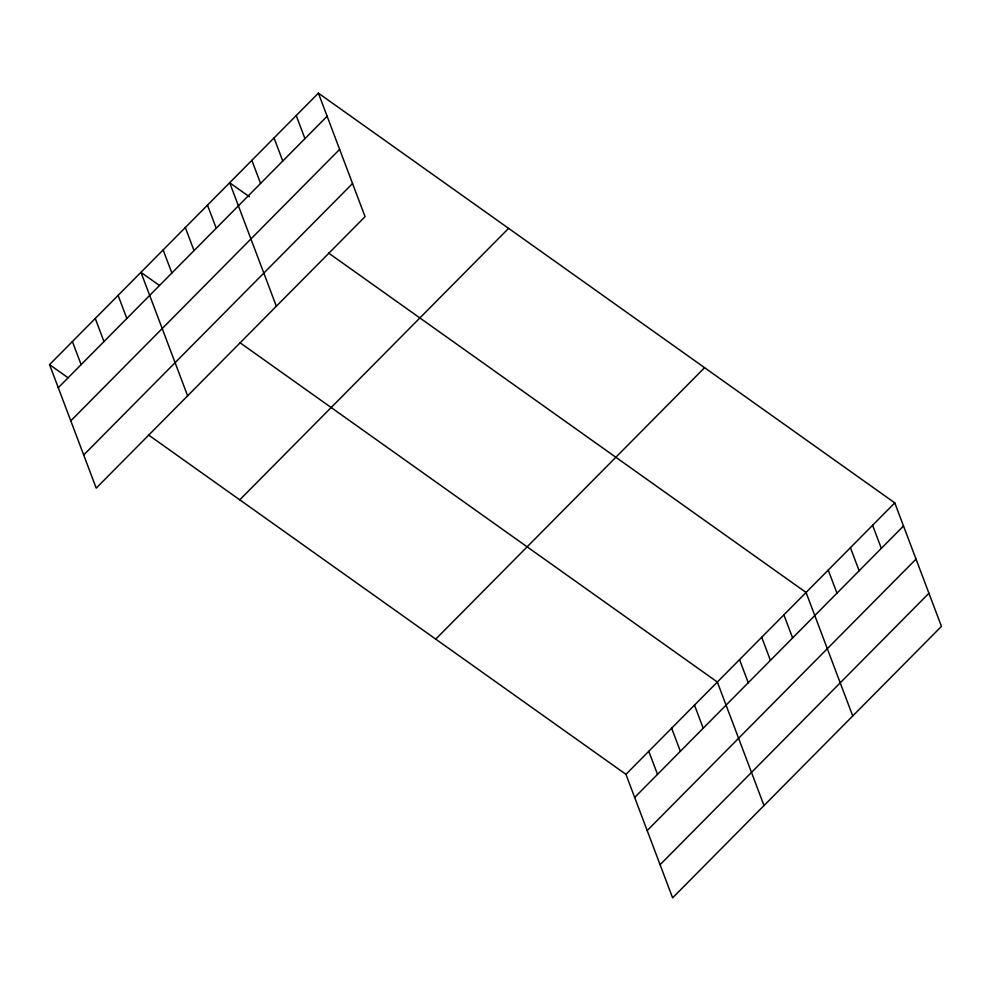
<?xml version="1.0" encoding="UTF-8"?>
<svg xmlns="http://www.w3.org/2000/svg" width="991" height="991" viewBox="0 0 991 991"><rect width="100%" height="100%" fill="white"/><g stroke="black" fill="none" stroke-linecap="round" stroke-linejoin="round"><path stroke-width="1.49" d="M318.396 93.154L365.06 216.657L96.214 488.117L49.55 364.614L318.396 93.154L894.786 502.883L941.45 626.386L672.604 897.846L625.94 774.343L148.365 434.863M58.271 387.716L327.117 116.244M70.795 420.841L339.64 149.381M83.69 454.98L352.536 183.521M239.76 499.823L508.606 228.364M435.73 639.133L704.576 367.673M625.94 774.343L894.786 502.883M634.674 797.433L903.507 525.973M647.185 830.569L916.031 559.11M660.093 864.709L928.926 593.25M249.435 196.788L229.677 182.74L276.34 306.244M328.479 252.978L806.067 592.469L852.731 715.96M159.489 285.495L140.957 272.327L187.621 395.818M239.772 342.564L717.348 682.043L764.011 805.547M49.55 364.614L68.082 377.794M872.6 525.28L881.333 548.37M850.427 547.676L859.147 570.766M828.241 570.073L836.974 593.163M783.881 614.866L792.614 637.956M761.707 637.263L770.428 660.353M739.534 659.647L748.255 682.749M694.493 705.121L703.226 728.212M671.65 728.199L680.371 751.289M648.795 751.265L657.516 774.367M296.21 115.551L304.943 138.641M274.036 137.947L282.757 161.037M251.85 160.344L260.583 183.434M207.491 205.137L216.224 228.227M185.317 227.534L194.038 250.624M163.131 249.93L171.864 273.021M118.102 295.392L126.836 318.483M95.247 318.47L103.981 341.561M72.405 341.548L81.126 364.638"/></g></svg>
